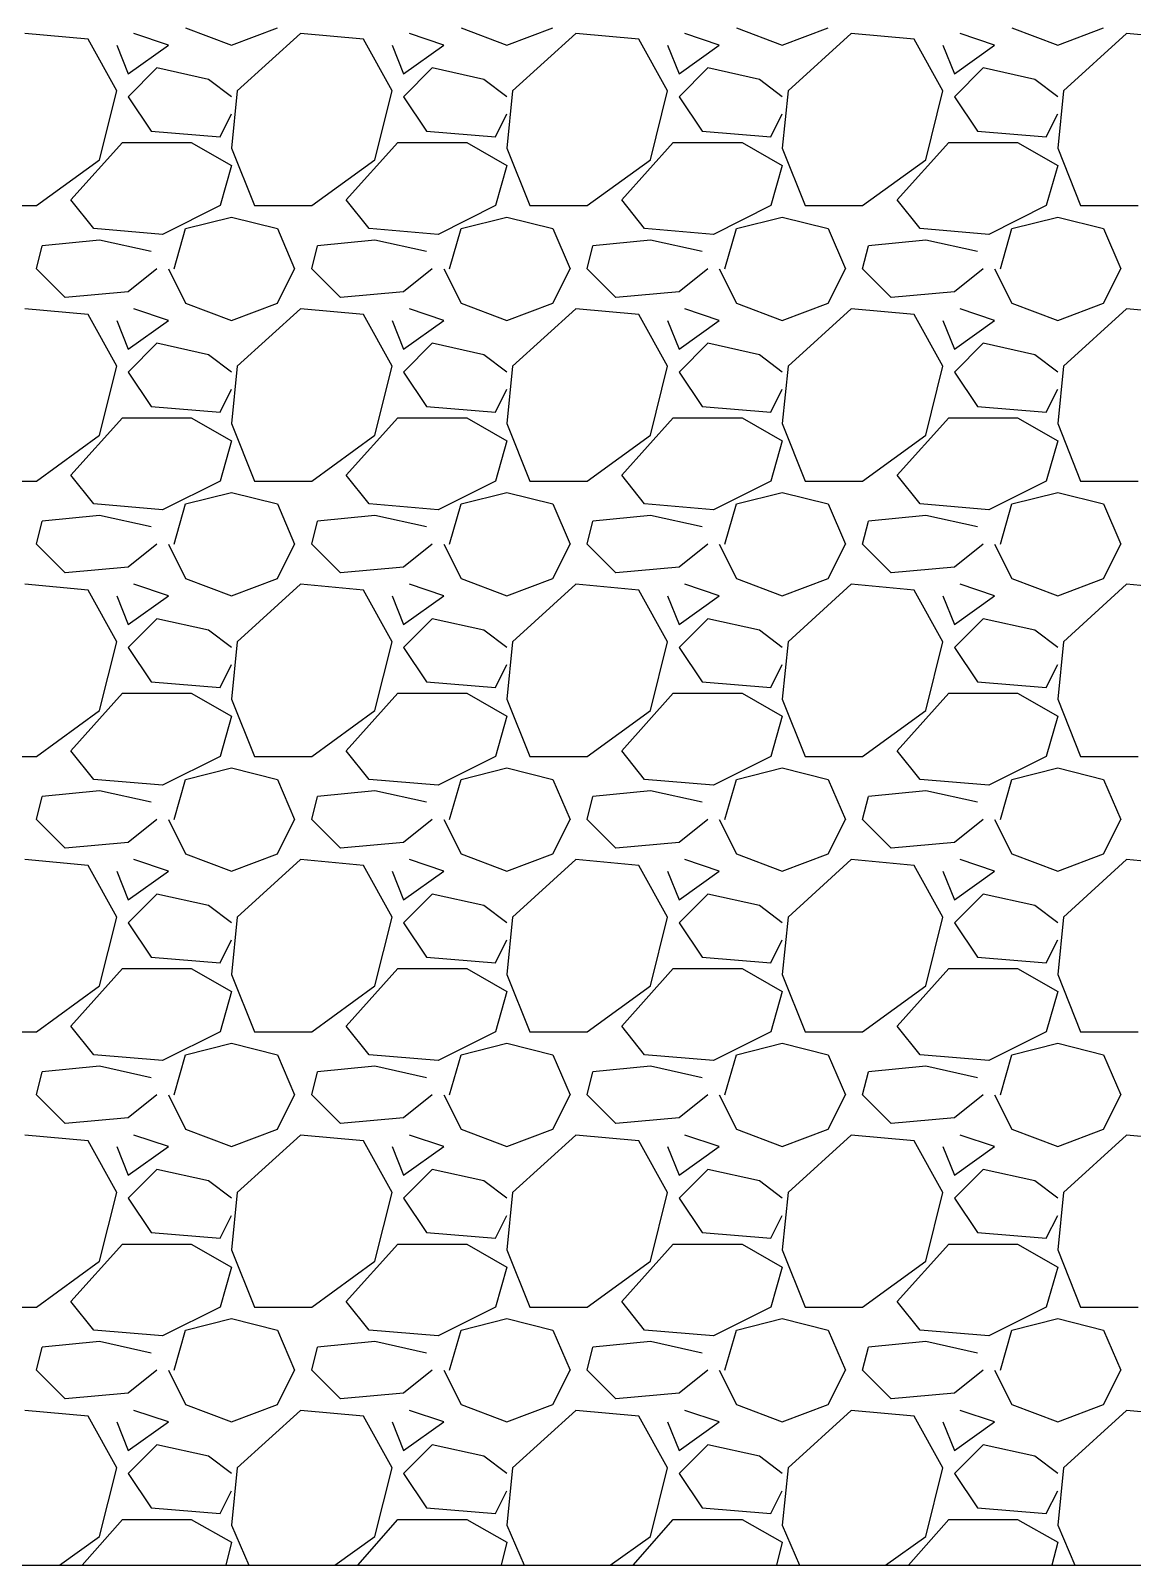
# Model space of a CAD drawing. Header units: metres. Extents: x 1 to 213, y 1 to 147.
# Drawn here: x 80.282 to 82.314, y 135.647 to 138.478 of the extents above; entities that cross this region are included whole.
import ezdxf

# ---------------------------------------------------------------- set-up
doc = ezdxf.new("R2010")
doc.units = ezdxf.units.M
doc.layers.add('00-BASE-ARQUITECTURA', color=8, linetype='Continuous')

msp = doc.modelspace()

# ---------------------------------------------------------------- linework, layer by layer
at = {"layer": '00-BASE-ARQUITECTURA'}
for points in [[(76.2599, 139.9857), (78.7576, 135.6465), (82.4512, 135.6465)], [(80.3874, 138.4617), (80.271, 138.4723)], [(80.5356, 138.4511), (80.4721, 138.4723)], [(80.5674, 138.4828), (80.652, 138.4511)], [(80.652, 138.4511), (80.7367, 138.4828)], [(80.779, 138.4723), (80.6626, 138.3664)], [(80.8954, 138.4617), (80.779, 138.4723)], [(81.0436, 138.4511), (80.9801, 138.4723)], [(81.0754, 138.4828), (81.16, 138.4511)], [(81.16, 138.4511), (81.2447, 138.4828)], [(81.287, 138.4723), (81.1706, 138.3664)], [(81.4034, 138.4617), (81.287, 138.4723)], [(81.5516, 138.4511), (81.4881, 138.4723)], [(81.5834, 138.4828), (81.668, 138.4511)], [(81.668, 138.4511), (81.7527, 138.4828)], [(81.795, 138.4723), (81.6786, 138.3664)], [(81.9114, 138.4617), (81.795, 138.4723)], [(82.0596, 138.4511), (81.9961, 138.4723)], [(82.0914, 138.4828), (82.176, 138.4511)], [(82.176, 138.4511), (82.2607, 138.4828)], [(82.303, 138.4723), (82.1866, 138.3664)], [(82.4194, 138.4617), (82.303, 138.4723)], [(80.4404, 138.3664), (80.3874, 138.4617)], [(80.4404, 138.4511), (80.4615, 138.3982)], [(80.4615, 138.3982), (80.5356, 138.4511)], [(80.9484, 138.3664), (80.8954, 138.4617)], [(80.9484, 138.4511), (80.9695, 138.3982)], [(80.9695, 138.3982), (81.0436, 138.4511)], [(81.4563, 138.3664), (81.4034, 138.4617)], [(81.4563, 138.4511), (81.4775, 138.3982)], [(81.4775, 138.3982), (81.5516, 138.4511)], [(81.9643, 138.3664), (81.9114, 138.4617)], [(81.9643, 138.4511), (81.9855, 138.3982)], [(81.9855, 138.3982), (82.0596, 138.4511)], [(80.5144, 138.4088), (80.4615, 138.3558)], [(80.6097, 138.3876), (80.5144, 138.4088)], [(80.652, 138.3558), (80.6097, 138.3876)], [(81.0224, 138.4088), (80.9695, 138.3558)], [(81.1177, 138.3876), (81.0224, 138.4088)], [(81.16, 138.3558), (81.1177, 138.3876)], [(81.5304, 138.4088), (81.4775, 138.3558)], [(81.6257, 138.3876), (81.5304, 138.4088)], [(81.668, 138.3558), (81.6257, 138.3876)], [(82.0384, 138.4088), (81.9855, 138.3558)], [(82.1337, 138.3876), (82.0384, 138.4088)], [(82.176, 138.3558), (82.1337, 138.3876)], [(80.4086, 138.2394), (80.4404, 138.3664)], [(80.4615, 138.3558), (80.5039, 138.2923)], [(80.6626, 138.3664), (80.652, 138.2606)], [(80.9166, 138.2394), (80.9484, 138.3664)], [(80.9695, 138.3558), (81.0119, 138.2923)], [(81.1706, 138.3664), (81.16, 138.2606)], [(81.4246, 138.2394), (81.4563, 138.3664)], [(81.4775, 138.3558), (81.5199, 138.2923)], [(81.6786, 138.3664), (81.668, 138.2606)], [(81.9326, 138.2394), (81.9643, 138.3664)], [(81.9855, 138.3558), (82.0279, 138.2923)], [(82.1866, 138.3664), (82.176, 138.2606)], [(80.6308, 138.2818), (80.652, 138.3241)], [(81.1388, 138.2818), (81.16, 138.3241)], [(81.6468, 138.2818), (81.668, 138.3241)], [(82.1548, 138.2818), (82.176, 138.3241)], [(80.3557, 138.1653), (80.4509, 138.2712)], [(80.4509, 138.2712), (80.5779, 138.2712)], [(80.5039, 138.2923), (80.6308, 138.2818)], [(80.5779, 138.2712), (80.652, 138.2288)], [(80.8637, 138.1653), (80.9589, 138.2712)], [(80.9589, 138.2712), (81.0859, 138.2712)], [(81.0119, 138.2923), (81.1388, 138.2818)], [(81.0859, 138.2712), (81.16, 138.2288)], [(81.3717, 138.1653), (81.4669, 138.2712)], [(81.4669, 138.2712), (81.5939, 138.2712)], [(81.5199, 138.2923), (81.6468, 138.2818)], [(81.5939, 138.2712), (81.668, 138.2288)], [(81.8797, 138.1653), (81.9749, 138.2712)], [(81.9749, 138.2712), (82.1019, 138.2712)], [(82.0279, 138.2923), (82.1548, 138.2818)], [(82.1019, 138.2712), (82.176, 138.2288)], [(80.652, 138.2606), (80.6944, 138.1548)], [(81.16, 138.2606), (81.2024, 138.1548)], [(81.668, 138.2606), (81.7103, 138.1548)], [(82.176, 138.2606), (82.2183, 138.1548)], [(80.2922, 138.1548), (80.4086, 138.2394)], [(80.652, 138.2288), (80.6308, 138.1548)], [(80.8002, 138.1548), (80.9166, 138.2394)], [(81.16, 138.2288), (81.1388, 138.1548)], [(81.3082, 138.1548), (81.4246, 138.2394)], [(81.668, 138.2288), (81.6468, 138.1548)], [(81.8162, 138.1548), (81.9326, 138.2394)], [(82.176, 138.2288), (82.1548, 138.1548)], [(80.398, 138.1124), (80.3557, 138.1653)], [(80.906, 138.1124), (80.8637, 138.1653)], [(81.414, 138.1124), (81.3717, 138.1653)], [(81.922, 138.1124), (81.8797, 138.1653)], [(80.1864, 138.1548), (80.2922, 138.1548)], [(80.6308, 138.1548), (80.525, 138.1018)], [(80.5674, 138.1124), (80.652, 138.1336)], [(80.652, 138.1336), (80.7367, 138.1124)], [(80.6944, 138.1548), (80.8002, 138.1548)], [(81.1388, 138.1548), (81.033, 138.1018)], [(81.0754, 138.1124), (81.16, 138.1336)], [(81.16, 138.1336), (81.2447, 138.1124)], [(81.2024, 138.1548), (81.3082, 138.1548)], [(81.6468, 138.1548), (81.541, 138.1018)], [(81.5834, 138.1124), (81.668, 138.1336)], [(81.668, 138.1336), (81.7527, 138.1124)], [(81.7103, 138.1548), (81.8162, 138.1548)], [(82.1548, 138.1548), (82.049, 138.1018)], [(82.0914, 138.1124), (82.176, 138.1336)], [(82.176, 138.1336), (82.2607, 138.1124)], [(82.2183, 138.1548), (82.3242, 138.1548)], [(80.525, 138.1018), (80.398, 138.1124)], [(80.5462, 138.0383), (80.5674, 138.1124)], [(80.7367, 138.1124), (80.7684, 138.0383)], [(81.033, 138.1018), (80.906, 138.1124)], [(81.0542, 138.0383), (81.0754, 138.1124)], [(81.2447, 138.1124), (81.2764, 138.0383)], [(81.541, 138.1018), (81.414, 138.1124)], [(81.5622, 138.0383), (81.5834, 138.1124)], [(81.7527, 138.1124), (81.7844, 138.0383)], [(82.049, 138.1018), (81.922, 138.1124)], [(82.0702, 138.0383), (82.0914, 138.1124)], [(82.2607, 138.1124), (82.2924, 138.0383)], [(80.2922, 138.0383), (80.3028, 138.0807)], [(80.4086, 138.0913), (80.3028, 138.0807)], [(80.5039, 138.0701), (80.4086, 138.0913)], [(80.8002, 138.0383), (80.8108, 138.0807)], [(80.9166, 138.0913), (80.8108, 138.0807)], [(81.0119, 138.0701), (80.9166, 138.0913)], [(81.3082, 138.0383), (81.3188, 138.0807)], [(81.4246, 138.0913), (81.3188, 138.0807)], [(81.5199, 138.0701), (81.4246, 138.0913)], [(81.8162, 138.0383), (81.8268, 138.0807)], [(81.9326, 138.0913), (81.8268, 138.0807)], [(82.0279, 138.0701), (81.9326, 138.0913)], [(80.3451, 137.9854), (80.2922, 138.0383)], [(80.5144, 138.0383), (80.4615, 137.996)], [(80.5356, 138.0383), (80.5674, 137.9748)], [(80.7367, 137.9748), (80.7684, 138.0383)], [(80.8531, 137.9854), (80.8002, 138.0383)], [(81.0224, 138.0383), (80.9695, 137.996)], [(81.0436, 138.0383), (81.0754, 137.9748)], [(81.2447, 137.9748), (81.2764, 138.0383)], [(81.3611, 137.9854), (81.3082, 138.0383)], [(81.5304, 138.0383), (81.4775, 137.996)], [(81.5516, 138.0383), (81.5834, 137.9748)], [(81.7527, 137.9748), (81.7844, 138.0383)], [(81.8691, 137.9854), (81.8162, 138.0383)], [(82.0384, 138.0383), (81.9855, 137.996)], [(82.0596, 138.0383), (82.0914, 137.9748)], [(82.2607, 137.9748), (82.2924, 138.0383)], [(80.4615, 137.996), (80.3451, 137.9854)], [(80.9695, 137.996), (80.8531, 137.9854)], [(81.4775, 137.996), (81.3611, 137.9854)], [(81.9855, 137.996), (81.8691, 137.9854)], [(80.3874, 137.9537), (80.271, 137.9643)], [(80.5356, 137.9431), (80.4721, 137.9643)], [(80.5674, 137.9748), (80.652, 137.9431)], [(80.652, 137.9431), (80.7367, 137.9748)], [(80.779, 137.9643), (80.6626, 137.8584)], [(80.8954, 137.9537), (80.779, 137.9643)], [(81.0436, 137.9431), (80.9801, 137.9643)], [(81.0754, 137.9748), (81.16, 137.9431)], [(81.16, 137.9431), (81.2447, 137.9748)], [(81.287, 137.9643), (81.1706, 137.8584)], [(81.4034, 137.9537), (81.287, 137.9643)], [(81.5516, 137.9431), (81.4881, 137.9643)], [(81.5834, 137.9748), (81.668, 137.9431)], [(81.668, 137.9431), (81.7527, 137.9748)], [(81.795, 137.9643), (81.6786, 137.8584)], [(81.9114, 137.9537), (81.795, 137.9643)], [(82.0596, 137.9431), (81.9961, 137.9643)], [(82.0914, 137.9748), (82.176, 137.9431)], [(82.176, 137.9431), (82.2607, 137.9748)], [(82.303, 137.9643), (82.1866, 137.8584)], [(82.4194, 137.9537), (82.303, 137.9643)], [(80.4404, 137.8584), (80.3874, 137.9537)], [(80.4404, 137.9431), (80.4615, 137.8902)], [(80.4615, 137.8902), (80.5356, 137.9431)], [(80.9484, 137.8584), (80.8954, 137.9537)], [(80.9484, 137.9431), (80.9695, 137.8902)], [(80.9695, 137.8902), (81.0436, 137.9431)], [(81.4563, 137.8584), (81.4034, 137.9537)], [(81.4563, 137.9431), (81.4775, 137.8902)], [(81.4775, 137.8902), (81.5516, 137.9431)], [(81.9643, 137.8584), (81.9114, 137.9537)], [(81.9643, 137.9431), (81.9855, 137.8902)], [(81.9855, 137.8902), (82.0596, 137.9431)], [(80.5144, 137.9008), (80.4615, 137.8478)], [(80.6097, 137.8796), (80.5144, 137.9008)], [(81.0224, 137.9008), (80.9695, 137.8478)], [(81.1177, 137.8796), (81.0224, 137.9008)], [(81.5304, 137.9008), (81.4775, 137.8478)], [(81.6257, 137.8796), (81.5304, 137.9008)], [(82.0384, 137.9008), (81.9855, 137.8478)], [(82.1337, 137.8796), (82.0384, 137.9008)], [(80.652, 137.8478), (80.6097, 137.8796)], [(81.16, 137.8478), (81.1177, 137.8796)], [(81.668, 137.8478), (81.6257, 137.8796)], [(82.176, 137.8478), (82.1337, 137.8796)], [(80.4086, 137.7314), (80.4404, 137.8584)], [(80.4615, 137.8478), (80.5039, 137.7843)], [(80.6626, 137.8584), (80.652, 137.7526)], [(80.9166, 137.7314), (80.9484, 137.8584)], [(80.9695, 137.8478), (81.0119, 137.7843)], [(81.1706, 137.8584), (81.16, 137.7526)], [(81.4246, 137.7314), (81.4563, 137.8584)], [(81.4775, 137.8478), (81.5199, 137.7843)], [(81.6786, 137.8584), (81.668, 137.7526)], [(81.9326, 137.7314), (81.9643, 137.8584)], [(81.9855, 137.8478), (82.0279, 137.7843)], [(82.1866, 137.8584), (82.176, 137.7526)], [(80.6308, 137.7738), (80.652, 137.8161)], [(81.1388, 137.7738), (81.16, 137.8161)], [(81.6468, 137.7738), (81.668, 137.8161)], [(82.1548, 137.7738), (82.176, 137.8161)], [(80.3557, 137.6573), (80.4509, 137.7632)], [(80.4509, 137.7632), (80.5779, 137.7632)], [(80.5039, 137.7843), (80.6308, 137.7738)], [(80.5779, 137.7632), (80.652, 137.7208)], [(80.8637, 137.6573), (80.9589, 137.7632)], [(80.9589, 137.7632), (81.0859, 137.7632)], [(81.0119, 137.7843), (81.1388, 137.7738)], [(81.0859, 137.7632), (81.16, 137.7208)], [(81.3717, 137.6573), (81.4669, 137.7632)], [(81.4669, 137.7632), (81.5939, 137.7632)], [(81.5199, 137.7843), (81.6468, 137.7738)], [(81.5939, 137.7632), (81.668, 137.7208)], [(81.8797, 137.6573), (81.9749, 137.7632)], [(81.9749, 137.7632), (82.1019, 137.7632)], [(82.0279, 137.7843), (82.1548, 137.7738)], [(82.1019, 137.7632), (82.176, 137.7208)], [(80.2922, 137.6468), (80.4086, 137.7314)], [(80.652, 137.7526), (80.6944, 137.6468)], [(80.8002, 137.6468), (80.9166, 137.7314)], [(81.16, 137.7526), (81.2024, 137.6468)], [(81.3082, 137.6468), (81.4246, 137.7314)], [(81.668, 137.7526), (81.7103, 137.6468)], [(81.8162, 137.6468), (81.9326, 137.7314)], [(82.176, 137.7526), (82.2183, 137.6468)], [(80.652, 137.7208), (80.6308, 137.6468)], [(81.16, 137.7208), (81.1388, 137.6468)], [(81.668, 137.7208), (81.6468, 137.6468)], [(82.176, 137.7208), (82.1548, 137.6468)], [(80.1864, 137.6468), (80.2922, 137.6468)], [(80.398, 137.6044), (80.3557, 137.6573)], [(80.6308, 137.6468), (80.525, 137.5938)], [(80.6944, 137.6468), (80.8002, 137.6468)], [(80.906, 137.6044), (80.8637, 137.6573)], [(81.1388, 137.6468), (81.033, 137.5938)], [(81.2024, 137.6468), (81.3082, 137.6468)], [(81.414, 137.6044), (81.3717, 137.6573)], [(81.6468, 137.6468), (81.541, 137.5938)], [(81.7103, 137.6468), (81.8162, 137.6468)], [(81.922, 137.6044), (81.8797, 137.6573)], [(82.1548, 137.6468), (82.049, 137.5938)], [(82.2183, 137.6468), (82.3242, 137.6468)], [(80.5674, 137.6044), (80.652, 137.6256)], [(80.652, 137.6256), (80.7367, 137.6044)], [(81.0754, 137.6044), (81.16, 137.6256)], [(81.16, 137.6256), (81.2447, 137.6044)], [(81.5834, 137.6044), (81.668, 137.6256)], [(81.668, 137.6256), (81.7527, 137.6044)], [(82.0914, 137.6044), (82.176, 137.6256)], [(82.176, 137.6256), (82.2607, 137.6044)], [(80.525, 137.5938), (80.398, 137.6044)], [(80.5462, 137.5303), (80.5674, 137.6044)], [(80.7367, 137.6044), (80.7684, 137.5303)], [(81.033, 137.5938), (80.906, 137.6044)], [(81.0542, 137.5303), (81.0754, 137.6044)], [(81.2447, 137.6044), (81.2764, 137.5303)], [(81.541, 137.5938), (81.414, 137.6044)], [(81.5622, 137.5303), (81.5834, 137.6044)], [(81.7527, 137.6044), (81.7844, 137.5303)], [(82.049, 137.5938), (81.922, 137.6044)], [(82.0702, 137.5303), (82.0914, 137.6044)], [(82.2607, 137.6044), (82.2924, 137.5303)], [(80.2922, 137.5303), (80.3028, 137.5727)], [(80.4086, 137.5833), (80.3028, 137.5727)], [(80.5039, 137.5621), (80.4086, 137.5833)], [(80.8002, 137.5303), (80.8108, 137.5727)], [(80.9166, 137.5833), (80.8108, 137.5727)], [(81.0119, 137.5621), (80.9166, 137.5833)], [(81.3082, 137.5303), (81.3188, 137.5727)], [(81.4246, 137.5833), (81.3188, 137.5727)], [(81.5199, 137.5621), (81.4246, 137.5833)], [(81.8162, 137.5303), (81.8268, 137.5727)], [(81.9326, 137.5833), (81.8268, 137.5727)], [(82.0279, 137.5621), (81.9326, 137.5833)], [(80.3451, 137.4774), (80.2922, 137.5303)], [(80.5144, 137.5303), (80.4615, 137.488)], [(80.5356, 137.5303), (80.5674, 137.4668)], [(80.7367, 137.4668), (80.7684, 137.5303)], [(80.8531, 137.4774), (80.8002, 137.5303)], [(81.0224, 137.5303), (80.9695, 137.488)], [(81.0436, 137.5303), (81.0754, 137.4668)], [(81.2447, 137.4668), (81.2764, 137.5303)], [(81.3611, 137.4774), (81.3082, 137.5303)], [(81.5304, 137.5303), (81.4775, 137.488)], [(81.5516, 137.5303), (81.5834, 137.4668)], [(81.7527, 137.4668), (81.7844, 137.5303)], [(81.8691, 137.4774), (81.8162, 137.5303)], [(82.0384, 137.5303), (81.9855, 137.488)], [(82.0596, 137.5303), (82.0914, 137.4668)], [(82.2607, 137.4668), (82.2924, 137.5303)], [(80.4615, 137.488), (80.3451, 137.4774)], [(80.9695, 137.488), (80.8531, 137.4774)], [(81.4775, 137.488), (81.3611, 137.4774)], [(81.9855, 137.488), (81.8691, 137.4774)], [(80.3874, 137.4457), (80.271, 137.4563)], [(80.5356, 137.4351), (80.4721, 137.4563)], [(80.5674, 137.4668), (80.652, 137.4351)], [(80.652, 137.4351), (80.7367, 137.4668)], [(80.779, 137.4563), (80.6626, 137.3504)], [(80.8954, 137.4457), (80.779, 137.4563)], [(81.0436, 137.4351), (80.9801, 137.4563)], [(81.0754, 137.4668), (81.16, 137.4351)], [(81.16, 137.4351), (81.2447, 137.4668)], [(81.287, 137.4563), (81.1706, 137.3504)], [(81.4034, 137.4457), (81.287, 137.4563)], [(81.5516, 137.4351), (81.4881, 137.4563)], [(81.5834, 137.4668), (81.668, 137.4351)], [(81.668, 137.4351), (81.7527, 137.4668)], [(81.795, 137.4563), (81.6786, 137.3504)], [(81.9114, 137.4457), (81.795, 137.4563)], [(82.0596, 137.4351), (81.9961, 137.4563)], [(82.0914, 137.4668), (82.176, 137.4351)], [(82.176, 137.4351), (82.2607, 137.4668)], [(82.303, 137.4563), (82.1866, 137.3504)], [(82.4194, 137.4457), (82.303, 137.4563)], [(80.4404, 137.3504), (80.3874, 137.4457)], [(80.4404, 137.4351), (80.4615, 137.3822)], [(80.4615, 137.3822), (80.5356, 137.4351)], [(80.9484, 137.3504), (80.8954, 137.4457)], [(80.9484, 137.4351), (80.9695, 137.3822)], [(80.9695, 137.3822), (81.0436, 137.4351)], [(81.4563, 137.3504), (81.4034, 137.4457)], [(81.4563, 137.4351), (81.4775, 137.3822)], [(81.4775, 137.3822), (81.5516, 137.4351)], [(81.9643, 137.3504), (81.9114, 137.4457)], [(81.9643, 137.4351), (81.9855, 137.3822)], [(81.9855, 137.3822), (82.0596, 137.4351)], [(80.5144, 137.3928), (80.4615, 137.3398)], [(80.6097, 137.3716), (80.5144, 137.3928)], [(81.0224, 137.3928), (80.9695, 137.3398)], [(81.1177, 137.3716), (81.0224, 137.3928)], [(81.5304, 137.3928), (81.4775, 137.3398)], [(81.6257, 137.3716), (81.5304, 137.3928)], [(82.0384, 137.3928), (81.9855, 137.3398)], [(82.1337, 137.3716), (82.0384, 137.3928)], [(80.652, 137.3398), (80.6097, 137.3716)], [(81.16, 137.3398), (81.1177, 137.3716)], [(81.668, 137.3398), (81.6257, 137.3716)], [(82.176, 137.3398), (82.1337, 137.3716)], [(80.4086, 137.2234), (80.4404, 137.3504)], [(80.4615, 137.3398), (80.5039, 137.2763)], [(80.6626, 137.3504), (80.652, 137.2446)], [(80.9166, 137.2234), (80.9484, 137.3504)], [(80.9695, 137.3398), (81.0119, 137.2763)], [(81.1706, 137.3504), (81.16, 137.2446)], [(81.4246, 137.2234), (81.4563, 137.3504)], [(81.4775, 137.3398), (81.5199, 137.2763)], [(81.6786, 137.3504), (81.668, 137.2446)], [(81.9326, 137.2234), (81.9643, 137.3504)], [(81.9855, 137.3398), (82.0279, 137.2763)], [(82.1866, 137.3504), (82.176, 137.2446)], [(80.6308, 137.2658), (80.652, 137.3081)], [(81.1388, 137.2658), (81.16, 137.3081)], [(81.6468, 137.2658), (81.668, 137.3081)], [(82.1548, 137.2658), (82.176, 137.3081)], [(80.3557, 137.1493), (80.4509, 137.2552)], [(80.4509, 137.2552), (80.5779, 137.2552)], [(80.5039, 137.2763), (80.6308, 137.2658)], [(80.5779, 137.2552), (80.652, 137.2128)], [(80.8637, 137.1493), (80.9589, 137.2552)], [(80.9589, 137.2552), (81.0859, 137.2552)], [(81.0119, 137.2763), (81.1388, 137.2658)], [(81.0859, 137.2552), (81.16, 137.2128)], [(81.3717, 137.1493), (81.4669, 137.2552)], [(81.4669, 137.2552), (81.5939, 137.2552)], [(81.5199, 137.2763), (81.6468, 137.2658)], [(81.5939, 137.2552), (81.668, 137.2128)], [(81.8797, 137.1493), (81.9749, 137.2552)], [(81.9749, 137.2552), (82.1019, 137.2552)], [(82.0279, 137.2763), (82.1548, 137.2658)], [(82.1019, 137.2552), (82.176, 137.2128)], [(80.2922, 137.1388), (80.4086, 137.2234)], [(80.652, 137.2446), (80.6944, 137.1388)], [(80.8002, 137.1388), (80.9166, 137.2234)], [(81.16, 137.2446), (81.2024, 137.1388)], [(81.3082, 137.1388), (81.4246, 137.2234)], [(81.668, 137.2446), (81.7103, 137.1388)], [(81.8162, 137.1388), (81.9326, 137.2234)], [(82.176, 137.2446), (82.2183, 137.1388)], [(80.652, 137.2128), (80.6308, 137.1388)], [(81.16, 137.2128), (81.1388, 137.1388)], [(81.668, 137.2128), (81.6468, 137.1388)], [(82.176, 137.2128), (82.1548, 137.1388)], [(80.1864, 137.1388), (80.2922, 137.1388)], [(80.398, 137.0964), (80.3557, 137.1493)], [(80.6308, 137.1388), (80.525, 137.0858)], [(80.6944, 137.1388), (80.8002, 137.1388)], [(80.906, 137.0964), (80.8637, 137.1493)], [(81.1388, 137.1388), (81.033, 137.0858)], [(81.2024, 137.1388), (81.3082, 137.1388)], [(81.414, 137.0964), (81.3717, 137.1493)], [(81.6468, 137.1388), (81.541, 137.0858)], [(81.7103, 137.1388), (81.8162, 137.1388)], [(81.922, 137.0964), (81.8797, 137.1493)], [(82.1548, 137.1388), (82.049, 137.0858)], [(82.2183, 137.1388), (82.3242, 137.1388)], [(80.5674, 137.0964), (80.652, 137.1176)], [(80.652, 137.1176), (80.7367, 137.0964)], [(81.0754, 137.0964), (81.16, 137.1176)], [(81.16, 137.1176), (81.2447, 137.0964)], [(81.5834, 137.0964), (81.668, 137.1176)], [(81.668, 137.1176), (81.7527, 137.0964)], [(82.0914, 137.0964), (82.176, 137.1176)], [(82.176, 137.1176), (82.2607, 137.0964)], [(80.525, 137.0858), (80.398, 137.0964)], [(80.5462, 137.0223), (80.5674, 137.0964)], [(80.7367, 137.0964), (80.7684, 137.0223)], [(81.033, 137.0858), (80.906, 137.0964)], [(81.0542, 137.0223), (81.0754, 137.0964)], [(81.2447, 137.0964), (81.2764, 137.0223)], [(81.541, 137.0858), (81.414, 137.0964)], [(81.5622, 137.0223), (81.5834, 137.0964)], [(81.7527, 137.0964), (81.7844, 137.0223)], [(82.049, 137.0858), (81.922, 137.0964)], [(82.0702, 137.0223), (82.0914, 137.0964)], [(82.2607, 137.0964), (82.2924, 137.0223)], [(80.2922, 137.0223), (80.3028, 137.0647)], [(80.4086, 137.0753), (80.3028, 137.0647)], [(80.5039, 137.0541), (80.4086, 137.0753)], [(80.8002, 137.0223), (80.8108, 137.0647)], [(80.9166, 137.0753), (80.8108, 137.0647)], [(81.0119, 137.0541), (80.9166, 137.0753)], [(81.3082, 137.0223), (81.3188, 137.0647)], [(81.4246, 137.0753), (81.3188, 137.0647)], [(81.5199, 137.0541), (81.4246, 137.0753)], [(81.8162, 137.0223), (81.8268, 137.0647)], [(81.9326, 137.0753), (81.8268, 137.0647)], [(82.0279, 137.0541), (81.9326, 137.0753)], [(80.3451, 136.9694), (80.2922, 137.0223)], [(80.5144, 137.0223), (80.4615, 136.98)], [(80.5356, 137.0223), (80.5674, 136.9588)], [(80.7367, 136.9588), (80.7684, 137.0223)], [(80.8531, 136.9694), (80.8002, 137.0223)], [(81.0224, 137.0223), (80.9695, 136.98)], [(81.0436, 137.0223), (81.0754, 136.9588)], [(81.2447, 136.9588), (81.2764, 137.0223)], [(81.3611, 136.9694), (81.3082, 137.0223)], [(81.5304, 137.0223), (81.4775, 136.98)], [(81.5516, 137.0223), (81.5834, 136.9588)], [(81.7527, 136.9588), (81.7844, 137.0223)], [(81.8691, 136.9694), (81.8162, 137.0223)], [(82.0384, 137.0223), (81.9855, 136.98)], [(82.0596, 137.0223), (82.0914, 136.9588)], [(82.2607, 136.9588), (82.2924, 137.0223)], [(80.4615, 136.98), (80.3451, 136.9694)], [(80.9695, 136.98), (80.8531, 136.9694)], [(81.4775, 136.98), (81.3611, 136.9694)], [(81.9855, 136.98), (81.8691, 136.9694)], [(80.3874, 136.9377), (80.271, 136.9483)], [(80.4404, 136.8424), (80.3874, 136.9377)], [(80.5356, 136.9271), (80.4721, 136.9483)], [(80.5674, 136.9588), (80.652, 136.9271)], [(80.652, 136.9271), (80.7367, 136.9588)], [(80.779, 136.9483), (80.6626, 136.8424)], [(80.8954, 136.9377), (80.779, 136.9483)], [(80.9484, 136.8424), (80.8954, 136.9377)], [(81.0436, 136.9271), (80.9801, 136.9483)], [(81.0754, 136.9588), (81.16, 136.9271)], [(81.16, 136.9271), (81.2447, 136.9588)], [(81.287, 136.9483), (81.1706, 136.8424)], [(81.4034, 136.9377), (81.287, 136.9483)], [(81.4563, 136.8424), (81.4034, 136.9377)], [(81.5516, 136.9271), (81.4881, 136.9483)], [(81.5834, 136.9588), (81.668, 136.9271)], [(81.668, 136.9271), (81.7527, 136.9588)], [(81.795, 136.9483), (81.6786, 136.8424)], [(81.9114, 136.9377), (81.795, 136.9483)], [(81.9643, 136.8424), (81.9114, 136.9377)], [(82.0596, 136.9271), (81.9961, 136.9483)], [(82.0914, 136.9588), (82.176, 136.9271)], [(82.176, 136.9271), (82.2607, 136.9588)], [(82.303, 136.9483), (82.1866, 136.8424)], [(82.4194, 136.9377), (82.303, 136.9483)], [(80.4404, 136.9271), (80.4615, 136.8742)], [(80.4615, 136.8742), (80.5356, 136.9271)], [(80.9484, 136.9271), (80.9695, 136.8742)], [(80.9695, 136.8742), (81.0436, 136.9271)], [(81.4563, 136.9271), (81.4775, 136.8742)], [(81.4775, 136.8742), (81.5516, 136.9271)], [(81.9643, 136.9271), (81.9855, 136.8742)], [(81.9855, 136.8742), (82.0596, 136.9271)], [(80.5144, 136.8848), (80.4615, 136.8318)], [(80.6097, 136.8636), (80.5144, 136.8848)], [(81.0224, 136.8848), (80.9695, 136.8318)], [(81.1177, 136.8636), (81.0224, 136.8848)], [(81.5304, 136.8848), (81.4775, 136.8318)], [(81.6257, 136.8636), (81.5304, 136.8848)], [(82.0384, 136.8848), (81.9855, 136.8318)], [(82.1337, 136.8636), (82.0384, 136.8848)], [(80.652, 136.8318), (80.6097, 136.8636)], [(81.16, 136.8318), (81.1177, 136.8636)], [(81.668, 136.8318), (81.6257, 136.8636)], [(82.176, 136.8318), (82.1337, 136.8636)], [(80.4086, 136.7154), (80.4404, 136.8424)], [(80.4615, 136.8318), (80.5039, 136.7683)], [(80.6626, 136.8424), (80.652, 136.7366)], [(80.9166, 136.7154), (80.9484, 136.8424)], [(80.9695, 136.8318), (81.0119, 136.7683)], [(81.1706, 136.8424), (81.16, 136.7366)], [(81.4246, 136.7154), (81.4563, 136.8424)], [(81.4775, 136.8318), (81.5199, 136.7683)], [(81.6786, 136.8424), (81.668, 136.7366)], [(81.9326, 136.7154), (81.9643, 136.8424)], [(81.9855, 136.8318), (82.0279, 136.7683)], [(82.1866, 136.8424), (82.176, 136.7366)], [(80.6308, 136.7578), (80.652, 136.8001)], [(81.1388, 136.7578), (81.16, 136.8001)], [(81.6468, 136.7578), (81.668, 136.8001)], [(82.1548, 136.7578), (82.176, 136.8001)], [(80.5039, 136.7683), (80.6308, 136.7578)], [(81.0119, 136.7683), (81.1388, 136.7578)], [(81.5199, 136.7683), (81.6468, 136.7578)], [(82.0279, 136.7683), (82.1548, 136.7578)], [(80.3557, 136.6413), (80.4509, 136.7472)], [(80.4509, 136.7472), (80.5779, 136.7472)], [(80.5779, 136.7472), (80.652, 136.7048)], [(80.8637, 136.6413), (80.9589, 136.7472)], [(80.9589, 136.7472), (81.0859, 136.7472)], [(81.0859, 136.7472), (81.16, 136.7048)], [(81.3717, 136.6413), (81.4669, 136.7472)], [(81.4669, 136.7472), (81.5939, 136.7472)], [(81.5939, 136.7472), (81.668, 136.7048)], [(81.8797, 136.6413), (81.9749, 136.7472)], [(81.9749, 136.7472), (82.1019, 136.7472)], [(82.1019, 136.7472), (82.176, 136.7048)], [(80.2922, 136.6308), (80.4086, 136.7154)], [(80.652, 136.7366), (80.6944, 136.6308)], [(80.8002, 136.6308), (80.9166, 136.7154)], [(81.16, 136.7366), (81.2024, 136.6308)], [(81.3082, 136.6308), (81.4246, 136.7154)], [(81.668, 136.7366), (81.7103, 136.6308)], [(81.8162, 136.6308), (81.9326, 136.7154)], [(82.176, 136.7366), (82.2183, 136.6308)], [(80.652, 136.7048), (80.6308, 136.6308)], [(81.16, 136.7048), (81.1388, 136.6308)], [(81.668, 136.7048), (81.6468, 136.6308)], [(82.176, 136.7048), (82.1548, 136.6308)], [(80.1864, 136.6308), (80.2922, 136.6308)], [(80.398, 136.5884), (80.3557, 136.6413)], [(80.6308, 136.6308), (80.525, 136.5778)], [(80.6944, 136.6308), (80.8002, 136.6308)], [(80.906, 136.5884), (80.8637, 136.6413)], [(81.1388, 136.6308), (81.033, 136.5778)], [(81.2024, 136.6308), (81.3082, 136.6308)], [(81.414, 136.5884), (81.3717, 136.6413)], [(81.6468, 136.6308), (81.541, 136.5778)], [(81.7103, 136.6308), (81.8162, 136.6308)], [(81.922, 136.5884), (81.8797, 136.6413)], [(82.1548, 136.6308), (82.049, 136.5778)], [(82.2183, 136.6308), (82.3242, 136.6308)], [(80.5674, 136.5884), (80.652, 136.6096)], [(80.652, 136.6096), (80.7367, 136.5884)], [(81.0754, 136.5884), (81.16, 136.6096)], [(81.16, 136.6096), (81.2447, 136.5884)], [(81.5834, 136.5884), (81.668, 136.6096)], [(81.668, 136.6096), (81.7527, 136.5884)], [(82.0914, 136.5884), (82.176, 136.6096)], [(82.176, 136.6096), (82.2607, 136.5884)], [(80.525, 136.5778), (80.398, 136.5884)], [(80.5462, 136.5143), (80.5674, 136.5884)], [(80.7367, 136.5884), (80.7684, 136.5143)], [(81.033, 136.5778), (80.906, 136.5884)], [(81.0542, 136.5143), (81.0754, 136.5884)], [(81.2447, 136.5884), (81.2764, 136.5143)], [(81.541, 136.5778), (81.414, 136.5884)], [(81.5622, 136.5143), (81.5834, 136.5884)], [(81.7527, 136.5884), (81.7844, 136.5143)], [(82.049, 136.5778), (81.922, 136.5884)], [(82.0702, 136.5143), (82.0914, 136.5884)], [(82.2607, 136.5884), (82.2924, 136.5143)], [(80.2922, 136.5143), (80.3028, 136.5567)], [(80.4086, 136.5673), (80.3028, 136.5567)], [(80.5039, 136.5461), (80.4086, 136.5673)], [(80.8002, 136.5143), (80.8108, 136.5567)], [(80.9166, 136.5673), (80.8108, 136.5567)], [(81.0119, 136.5461), (80.9166, 136.5673)], [(81.3082, 136.5143), (81.3188, 136.5567)], [(81.4246, 136.5673), (81.3188, 136.5567)], [(81.5199, 136.5461), (81.4246, 136.5673)], [(81.8162, 136.5143), (81.8268, 136.5567)], [(81.9326, 136.5673), (81.8268, 136.5567)], [(82.0279, 136.5461), (81.9326, 136.5673)], [(80.3451, 136.4614), (80.2922, 136.5143)], [(80.5144, 136.5143), (80.4615, 136.472)], [(80.5356, 136.5143), (80.5674, 136.4508)], [(80.7367, 136.4508), (80.7684, 136.5143)], [(80.8531, 136.4614), (80.8002, 136.5143)], [(81.0224, 136.5143), (80.9695, 136.472)], [(81.0436, 136.5143), (81.0754, 136.4508)], [(81.2447, 136.4508), (81.2764, 136.5143)], [(81.3611, 136.4614), (81.3082, 136.5143)], [(81.5304, 136.5143), (81.4775, 136.472)], [(81.5516, 136.5143), (81.5834, 136.4508)], [(81.7527, 136.4508), (81.7844, 136.5143)], [(81.8691, 136.4614), (81.8162, 136.5143)], [(82.0384, 136.5143), (81.9855, 136.472)], [(82.0596, 136.5143), (82.0914, 136.4508)], [(82.2607, 136.4508), (82.2924, 136.5143)], [(80.4615, 136.472), (80.3451, 136.4614)], [(80.9695, 136.472), (80.8531, 136.4614)], [(81.4775, 136.472), (81.3611, 136.4614)], [(81.9855, 136.472), (81.8691, 136.4614)], [(80.3874, 136.4297), (80.271, 136.4403)], [(80.4404, 136.3344), (80.3874, 136.4297)], [(80.5356, 136.4191), (80.4721, 136.4403)], [(80.5674, 136.4508), (80.652, 136.4191)], [(80.652, 136.4191), (80.7367, 136.4508)], [(80.779, 136.4403), (80.6626, 136.3344)], [(80.8954, 136.4297), (80.779, 136.4403)], [(80.9484, 136.3344), (80.8954, 136.4297)], [(81.0436, 136.4191), (80.9801, 136.4403)], [(81.0754, 136.4508), (81.16, 136.4191)], [(81.16, 136.4191), (81.2447, 136.4508)], [(81.287, 136.4403), (81.1706, 136.3344)], [(81.4034, 136.4297), (81.287, 136.4403)], [(81.4563, 136.3344), (81.4034, 136.4297)], [(81.5516, 136.4191), (81.4881, 136.4403)], [(81.5834, 136.4508), (81.668, 136.4191)], [(81.668, 136.4191), (81.7527, 136.4508)], [(81.795, 136.4403), (81.6786, 136.3344)], [(81.9114, 136.4297), (81.795, 136.4403)], [(81.9643, 136.3344), (81.9114, 136.4297)], [(82.0596, 136.4191), (81.9961, 136.4403)], [(82.0914, 136.4508), (82.176, 136.4191)], [(82.176, 136.4191), (82.2607, 136.4508)], [(82.303, 136.4403), (82.1866, 136.3344)], [(82.4194, 136.4297), (82.303, 136.4403)], [(80.4404, 136.4191), (80.4615, 136.3662)], [(80.4615, 136.3662), (80.5356, 136.4191)], [(80.9484, 136.4191), (80.9695, 136.3662)], [(80.9695, 136.3662), (81.0436, 136.4191)], [(81.4563, 136.4191), (81.4775, 136.3662)], [(81.4775, 136.3662), (81.5516, 136.4191)], [(81.9643, 136.4191), (81.9855, 136.3662)], [(81.9855, 136.3662), (82.0596, 136.4191)], [(80.5144, 136.3768), (80.4615, 136.3238)], [(80.6097, 136.3556), (80.5144, 136.3768)], [(81.0224, 136.3768), (80.9695, 136.3238)], [(81.1177, 136.3556), (81.0224, 136.3768)], [(81.5304, 136.3768), (81.4775, 136.3238)], [(81.6257, 136.3556), (81.5304, 136.3768)], [(82.0384, 136.3768), (81.9855, 136.3238)], [(82.1337, 136.3556), (82.0384, 136.3768)], [(80.652, 136.3238), (80.6097, 136.3556)], [(81.16, 136.3238), (81.1177, 136.3556)], [(81.668, 136.3238), (81.6257, 136.3556)], [(82.176, 136.3238), (82.1337, 136.3556)], [(80.4086, 136.2074), (80.4404, 136.3344)], [(80.4615, 136.3238), (80.5039, 136.2603)], [(80.6626, 136.3344), (80.652, 136.2286)], [(80.9166, 136.2074), (80.9484, 136.3344)], [(80.9695, 136.3238), (81.0119, 136.2603)], [(81.1706, 136.3344), (81.16, 136.2286)], [(81.4246, 136.2074), (81.4563, 136.3344)], [(81.4775, 136.3238), (81.5199, 136.2603)], [(81.6786, 136.3344), (81.668, 136.2286)], [(81.9326, 136.2074), (81.9643, 136.3344)], [(81.9855, 136.3238), (82.0279, 136.2603)], [(82.1866, 136.3344), (82.176, 136.2286)], [(80.6308, 136.2498), (80.652, 136.2921)], [(81.1388, 136.2498), (81.16, 136.2921)], [(81.6468, 136.2498), (81.668, 136.2921)], [(82.1548, 136.2498), (82.176, 136.2921)], [(80.5039, 136.2603), (80.6308, 136.2498)], [(81.0119, 136.2603), (81.1388, 136.2498)], [(81.5199, 136.2603), (81.6468, 136.2498)], [(82.0279, 136.2603), (82.1548, 136.2498)], [(80.3557, 136.1333), (80.4509, 136.2392)], [(80.4509, 136.2392), (80.5779, 136.2392)], [(80.5779, 136.2392), (80.652, 136.1968)], [(80.8637, 136.1333), (80.9589, 136.2392)], [(80.9589, 136.2392), (81.0859, 136.2392)], [(81.0859, 136.2392), (81.16, 136.1968)], [(81.3717, 136.1333), (81.4669, 136.2392)], [(81.4669, 136.2392), (81.5939, 136.2392)], [(81.5939, 136.2392), (81.668, 136.1968)], [(81.8797, 136.1333), (81.9749, 136.2392)], [(81.9749, 136.2392), (82.1019, 136.2392)], [(82.1019, 136.2392), (82.176, 136.1968)], [(80.2922, 136.1228), (80.4086, 136.2074)], [(80.652, 136.2286), (80.6944, 136.1228)], [(80.8002, 136.1228), (80.9166, 136.2074)], [(81.16, 136.2286), (81.2024, 136.1228)], [(81.3082, 136.1228), (81.4246, 136.2074)], [(81.668, 136.2286), (81.7103, 136.1228)], [(81.8162, 136.1228), (81.9326, 136.2074)], [(82.176, 136.2286), (82.2183, 136.1228)], [(80.652, 136.1968), (80.6308, 136.1228)], [(81.16, 136.1968), (81.1388, 136.1228)], [(81.668, 136.1968), (81.6468, 136.1228)], [(82.176, 136.1968), (82.1548, 136.1228)], [(80.1864, 136.1228), (80.2922, 136.1228)], [(80.398, 136.0804), (80.3557, 136.1333)], [(80.6308, 136.1228), (80.525, 136.0698)], [(80.6944, 136.1228), (80.8002, 136.1228)], [(80.906, 136.0804), (80.8637, 136.1333)], [(81.1388, 136.1228), (81.033, 136.0698)], [(81.2024, 136.1228), (81.3082, 136.1228)], [(81.414, 136.0804), (81.3717, 136.1333)], [(81.6468, 136.1228), (81.541, 136.0698)], [(81.7103, 136.1228), (81.8162, 136.1228)], [(81.922, 136.0804), (81.8797, 136.1333)], [(82.1548, 136.1228), (82.049, 136.0698)], [(82.2183, 136.1228), (82.3242, 136.1228)], [(80.5674, 136.0804), (80.652, 136.1016)], [(80.652, 136.1016), (80.7367, 136.0804)], [(81.0754, 136.0804), (81.16, 136.1016)], [(81.16, 136.1016), (81.2447, 136.0804)], [(81.5834, 136.0804), (81.668, 136.1016)], [(81.668, 136.1016), (81.7527, 136.0804)], [(82.0914, 136.0804), (82.176, 136.1016)], [(82.176, 136.1016), (82.2607, 136.0804)], [(80.525, 136.0698), (80.398, 136.0804)], [(80.5462, 136.0063), (80.5674, 136.0804)], [(80.7367, 136.0804), (80.7684, 136.0063)], [(81.033, 136.0698), (80.906, 136.0804)], [(81.0542, 136.0063), (81.0754, 136.0804)], [(81.2447, 136.0804), (81.2764, 136.0063)], [(81.541, 136.0698), (81.414, 136.0804)], [(81.5622, 136.0063), (81.5834, 136.0804)], [(81.7527, 136.0804), (81.7844, 136.0063)], [(82.049, 136.0698), (81.922, 136.0804)], [(82.0702, 136.0063), (82.0914, 136.0804)], [(82.2607, 136.0804), (82.2924, 136.0063)], [(80.2922, 136.0063), (80.3028, 136.0487)], [(80.4086, 136.0593), (80.3028, 136.0487)], [(80.5039, 136.0381), (80.4086, 136.0593)], [(80.8002, 136.0063), (80.8108, 136.0487)], [(80.9166, 136.0593), (80.8108, 136.0487)], [(81.0119, 136.0381), (80.9166, 136.0593)], [(81.3082, 136.0063), (81.3188, 136.0487)], [(81.4246, 136.0593), (81.3188, 136.0487)], [(81.5199, 136.0381), (81.4246, 136.0593)], [(81.8162, 136.0063), (81.8268, 136.0487)], [(81.9326, 136.0593), (81.8268, 136.0487)], [(82.0279, 136.0381), (81.9326, 136.0593)], [(80.3451, 135.9534), (80.2922, 136.0063)], [(80.5144, 136.0063), (80.4615, 135.964)], [(80.5356, 136.0063), (80.5674, 135.9429)], [(80.7367, 135.9429), (80.7684, 136.0063)], [(80.8531, 135.9534), (80.8002, 136.0063)], [(81.0224, 136.0063), (80.9695, 135.964)], [(81.0436, 136.0063), (81.0754, 135.9429)], [(81.2447, 135.9429), (81.2764, 136.0063)], [(81.3611, 135.9534), (81.3082, 136.0063)], [(81.5304, 136.0063), (81.4775, 135.964)], [(81.5516, 136.0063), (81.5834, 135.9429)], [(81.7527, 135.9429), (81.7844, 136.0063)], [(81.8691, 135.9534), (81.8162, 136.0063)], [(82.0384, 136.0063), (81.9855, 135.964)], [(82.0596, 136.0063), (82.0914, 135.9429)], [(82.2607, 135.9429), (82.2924, 136.0063)], [(80.4615, 135.964), (80.3451, 135.9534)], [(80.9695, 135.964), (80.8531, 135.9534)], [(81.4775, 135.964), (81.3611, 135.9534)], [(81.9855, 135.964), (81.8691, 135.9534)], [(80.3874, 135.9217), (80.271, 135.9323)], [(80.4404, 135.8264), (80.3874, 135.9217)], [(80.5356, 135.9111), (80.4721, 135.9323)], [(80.5674, 135.9429), (80.652, 135.9111)], [(80.652, 135.9111), (80.7367, 135.9429)], [(80.779, 135.9323), (80.6626, 135.8264)], [(80.8954, 135.9217), (80.779, 135.9323)], [(80.9484, 135.8264), (80.8954, 135.9217)], [(81.0436, 135.9111), (80.9801, 135.9323)], [(81.0754, 135.9429), (81.16, 135.9111)], [(81.16, 135.9111), (81.2447, 135.9429)], [(81.287, 135.9323), (81.1706, 135.8264)], [(81.4034, 135.9217), (81.287, 135.9323)], [(81.4563, 135.8264), (81.4034, 135.9217)], [(81.5516, 135.9111), (81.4881, 135.9323)], [(81.5834, 135.9429), (81.668, 135.9111)], [(81.668, 135.9111), (81.7527, 135.9429)], [(81.795, 135.9323), (81.6786, 135.8264)], [(81.9114, 135.9217), (81.795, 135.9323)], [(81.9643, 135.8264), (81.9114, 135.9217)], [(82.0596, 135.9111), (81.9961, 135.9323)], [(82.0914, 135.9429), (82.176, 135.9111)], [(82.176, 135.9111), (82.2607, 135.9429)], [(82.303, 135.9323), (82.1866, 135.8264)], [(82.4194, 135.9217), (82.303, 135.9323)], [(80.4404, 135.9111), (80.4615, 135.8582)], [(80.4615, 135.8582), (80.5356, 135.9111)], [(80.9484, 135.9111), (80.9695, 135.8582)], [(80.9695, 135.8582), (81.0436, 135.9111)], [(81.4563, 135.9111), (81.4775, 135.8582)], [(81.4775, 135.8582), (81.5516, 135.9111)], [(81.9643, 135.9111), (81.9855, 135.8582)], [(81.9855, 135.8582), (82.0596, 135.9111)], [(80.5144, 135.8688), (80.4615, 135.8158)], [(80.6097, 135.8476), (80.5144, 135.8688)], [(81.0224, 135.8688), (80.9695, 135.8158)], [(81.1177, 135.8476), (81.0224, 135.8688)], [(81.5304, 135.8688), (81.4775, 135.8158)], [(81.6257, 135.8476), (81.5304, 135.8688)], [(82.0384, 135.8688), (81.9855, 135.8158)], [(82.1337, 135.8476), (82.0384, 135.8688)], [(80.652, 135.8158), (80.6097, 135.8476)], [(81.16, 135.8158), (81.1177, 135.8476)], [(81.668, 135.8158), (81.6257, 135.8476)], [(82.176, 135.8158), (82.1337, 135.8476)], [(80.4086, 135.6994), (80.4404, 135.8264)], [(80.4615, 135.8158), (80.5039, 135.7523)], [(80.6626, 135.8264), (80.652, 135.7206)], [(80.9166, 135.6994), (80.9484, 135.8264)], [(80.9695, 135.8158), (81.0119, 135.7523)], [(81.1706, 135.8264), (81.16, 135.7206)], [(81.4246, 135.6994), (81.4563, 135.8264)], [(81.4775, 135.8158), (81.5199, 135.7523)], [(81.6786, 135.8264), (81.668, 135.7206)], [(81.9326, 135.6994), (81.9643, 135.8264)], [(81.9855, 135.8158), (82.0279, 135.7523)], [(82.1866, 135.8264), (82.176, 135.7206)], [(80.6308, 135.7418), (80.652, 135.7841)], [(81.1388, 135.7418), (81.16, 135.7841)], [(81.6468, 135.7418), (81.668, 135.7841)], [(82.1548, 135.7418), (82.176, 135.7841)], [(80.5039, 135.7523), (80.6308, 135.7418)], [(81.0119, 135.7523), (81.1388, 135.7418)], [(81.5199, 135.7523), (81.6468, 135.7418)], [(82.0279, 135.7523), (82.1548, 135.7418)], [(80.3768, 135.6465), (80.4509, 135.7312)], [(80.4509, 135.7312), (80.5779, 135.7312)], [(80.5779, 135.7312), (80.652, 135.6889)], [(80.652, 135.7206), (80.6838, 135.6465)], [(80.8848, 135.6465), (80.9589, 135.7312)], [(80.9589, 135.7312), (81.0859, 135.7312)], [(81.0859, 135.7312), (81.16, 135.6889)], [(81.16, 135.7206), (81.1918, 135.6465)], [(81.3928, 135.6465), (81.4669, 135.7312)], [(81.4669, 135.7312), (81.5939, 135.7312)], [(81.5939, 135.7312), (81.668, 135.6889)], [(81.668, 135.7206), (81.6998, 135.6465)], [(81.9008, 135.6465), (81.9749, 135.7312)], [(81.9749, 135.7312), (82.1019, 135.7312)], [(82.1019, 135.7312), (82.176, 135.6889)], [(82.176, 135.7206), (82.2078, 135.6465)], [(80.3345, 135.6465), (80.4086, 135.6994)], [(80.8425, 135.6465), (80.9166, 135.6994)], [(81.3505, 135.6465), (81.4246, 135.6994)], [(81.8585, 135.6465), (81.9326, 135.6994)], [(80.652, 135.6889), (80.6414, 135.6465)], [(81.16, 135.6889), (81.1494, 135.6465)], [(81.668, 135.6889), (81.6574, 135.6465)], [(82.176, 135.6889), (82.1654, 135.6465)]]:
    msp.add_lwpolyline(points, dxfattribs=at)

doc.saveas('drawing.dxf')
